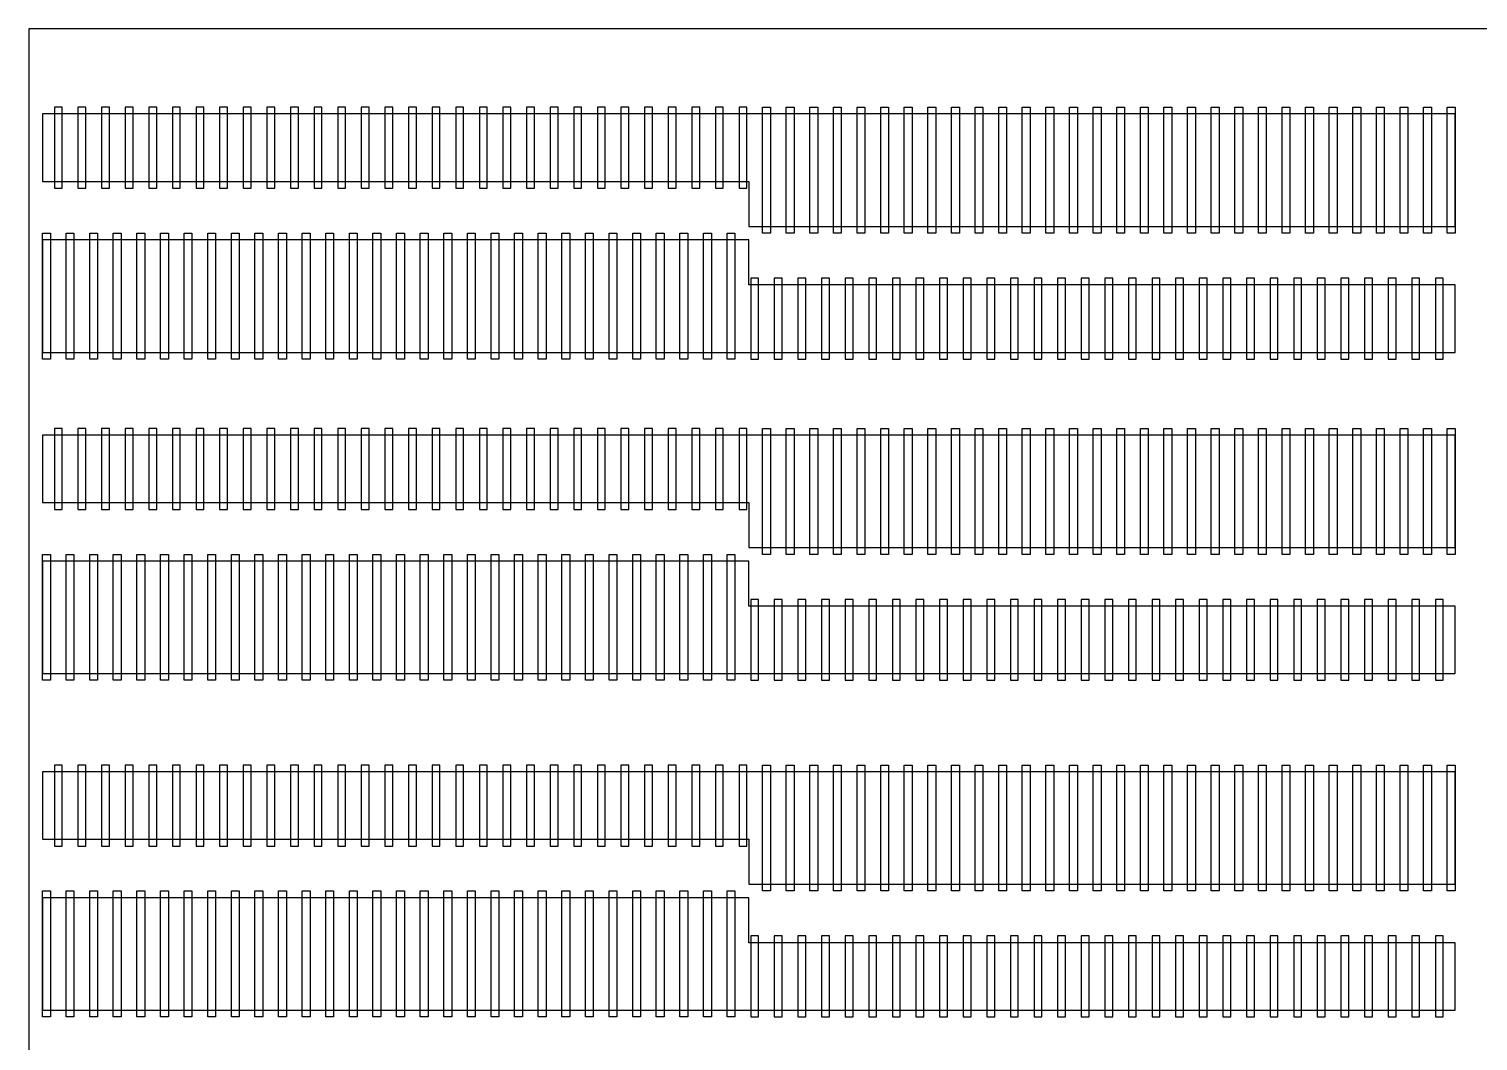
# Model space of a CAD drawing. Header units: millimetres. Extents: x -12392 to -10292, y 4792 to 5692.
# Drawn here: x -12392 to -11748, y 5242 to 5692 of the extents above; entities that cross this region are included whole.
import ezdxf

# ---------------------------------------------------------------- set-up
doc = ezdxf.new("R2010")
doc.units = ezdxf.units.MM
doc.layers.add('Predeterminada', color=18, linetype='Continuous', true_color=0x000000)

msp = doc.modelspace()

# ---------------------------------------------------------------- linework, layer by layer
at = {"layer": 'Predeterminada'}
for points in [[(-12392.38, 4792.4), (-10292.38, 4792.4), (-10292.38, 5692.4), (-12392.38, 5692.4)], [(-12072.23, 5604.62), (-11758.08, 5604.62), (-11758.08, 5654.62), (-12386.38, 5654.62), (-12386.38, 5624.62), (-12072.23, 5624.62)], [(-12381.08, 5621.62), (-12377.58, 5621.62), (-12377.58, 5657.62), (-12381.08, 5657.62)], [(-12367.08, 5621.62), (-12367.08, 5657.62), (-12370.58, 5657.62), (-12370.58, 5621.62)], [(-12356.58, 5621.62), (-12356.58, 5657.62), (-12360.08, 5657.62), (-12360.08, 5621.62)], [(-12346.08, 5621.62), (-12346.08, 5657.62), (-12349.58, 5657.62), (-12349.58, 5621.62)], [(-12339.08, 5621.62), (-12335.58, 5621.62), (-12335.58, 5657.62), (-12339.08, 5657.62)], [(-12328.58, 5621.62), (-12325.08, 5621.62), (-12325.08, 5657.62), (-12328.58, 5657.62)], [(-12318.08, 5621.62), (-12314.58, 5621.62), (-12314.58, 5657.62), (-12318.08, 5657.62)], [(-12307.58, 5621.62), (-12304.08, 5621.62), (-12304.08, 5657.62), (-12307.58, 5657.62)], [(-12297.08, 5621.62), (-12293.58, 5621.62), (-12293.58, 5657.62), (-12297.08, 5657.62)], [(-12283.08, 5621.62), (-12283.08, 5657.62), (-12286.58, 5657.62), (-12286.58, 5621.62)], [(-12272.58, 5621.62), (-12272.58, 5657.62), (-12276.08, 5657.62), (-12276.08, 5621.62)], [(-12262.08, 5621.62), (-12262.08, 5657.62), (-12265.58, 5657.62), (-12265.58, 5621.62)], [(-12255.08, 5621.62), (-12251.58, 5621.62), (-12251.58, 5657.62), (-12255.08, 5657.62)], [(-12244.58, 5621.62), (-12241.08, 5621.62), (-12241.08, 5657.62), (-12244.58, 5657.62)], [(-12234.08, 5621.62), (-12230.58, 5621.62), (-12230.58, 5657.62), (-12234.08, 5657.62)], [(-12223.58, 5621.62), (-12220.08, 5621.62), (-12220.08, 5657.62), (-12223.58, 5657.62)], [(-12209.58, 5621.62), (-12209.58, 5657.62), (-12213.08, 5657.62), (-12213.08, 5621.62)], [(-12202.58, 5621.62), (-12199.08, 5621.62), (-12199.08, 5657.62), (-12202.58, 5657.62)], [(-12192.08, 5621.62), (-12188.58, 5621.62), (-12188.58, 5657.62), (-12192.08, 5657.62)], [(-12181.58, 5621.62), (-12178.08, 5621.62), (-12178.08, 5657.62), (-12181.58, 5657.62)], [(-12167.58, 5621.62), (-12167.58, 5657.62), (-12171.08, 5657.62), (-12171.08, 5621.62)], [(-12157.08, 5621.62), (-12157.08, 5657.62), (-12160.58, 5657.62), (-12160.58, 5621.62)], [(-12146.58, 5621.62), (-12146.58, 5657.62), (-12150.08, 5657.62), (-12150.08, 5621.62)], [(-12139.58, 5621.62), (-12136.08, 5621.62), (-12136.08, 5657.62), (-12139.58, 5657.62)], [(-12129.08, 5621.62), (-12125.58, 5621.62), (-12125.58, 5657.62), (-12129.08, 5657.62)], [(-12118.58, 5621.62), (-12115.08, 5621.62), (-12115.08, 5657.62), (-12118.58, 5657.62)], [(-12108.08, 5621.62), (-12104.58, 5621.62), (-12104.58, 5657.62), (-12108.08, 5657.62)], [(-12094.08, 5621.62), (-12094.08, 5657.62), (-12097.58, 5657.62), (-12097.58, 5621.62)], [(-12087.08, 5621.62), (-12083.58, 5621.62), (-12083.58, 5657.62), (-12087.08, 5657.62)], [(-12076.58, 5621.62), (-12073.08, 5621.62), (-12073.08, 5657.62), (-12076.58, 5657.62)], [(-12066.08, 5657.62), (-12062.58, 5657.62), (-12062.58, 5601.62), (-12066.08, 5601.62)], [(-12055.58, 5657.62), (-12052.08, 5657.62), (-12052.08, 5601.62), (-12055.58, 5601.62)], [(-12045.08, 5657.62), (-12041.58, 5657.62), (-12041.58, 5601.62), (-12045.08, 5601.62)], [(-12034.58, 5657.62), (-12031.08, 5657.62), (-12031.08, 5601.62), (-12034.58, 5601.62)], [(-12024.08, 5657.62), (-12020.58, 5657.62), (-12020.58, 5601.62), (-12024.08, 5601.62)], [(-12013.58, 5657.62), (-12010.08, 5657.62), (-12010.08, 5601.62), (-12013.58, 5601.62)], [(-12003.08, 5657.62), (-11999.58, 5657.62), (-11999.58, 5601.62), (-12003.08, 5601.62)], [(-11992.58, 5657.62), (-11989.08, 5657.62), (-11989.08, 5601.62), (-11992.58, 5601.62)], [(-11982.08, 5657.62), (-11978.58, 5657.62), (-11978.58, 5601.62), (-11982.08, 5601.62)], [(-11971.58, 5657.62), (-11968.08, 5657.62), (-11968.08, 5601.62), (-11971.58, 5601.62)], [(-11961.08, 5657.62), (-11957.58, 5657.62), (-11957.58, 5601.62), (-11961.08, 5601.62)], [(-11950.58, 5657.62), (-11947.08, 5657.62), (-11947.08, 5601.62), (-11950.58, 5601.62)], [(-11940.08, 5657.62), (-11936.58, 5657.62), (-11936.58, 5601.62), (-11940.08, 5601.62)], [(-11929.58, 5657.62), (-11926.08, 5657.62), (-11926.08, 5601.62), (-11929.58, 5601.62)], [(-11919.08, 5657.62), (-11915.58, 5657.62), (-11915.58, 5601.62), (-11919.08, 5601.62)], [(-11908.58, 5657.62), (-11905.08, 5657.62), (-11905.08, 5601.62), (-11908.58, 5601.62)], [(-11898.08, 5657.62), (-11894.58, 5657.62), (-11894.58, 5601.62), (-11898.08, 5601.62)], [(-11887.58, 5657.62), (-11884.08, 5657.62), (-11884.08, 5601.62), (-11887.58, 5601.62)], [(-11877.08, 5657.62), (-11873.58, 5657.62), (-11873.58, 5601.62), (-11877.08, 5601.62)], [(-11866.58, 5657.62), (-11863.08, 5657.62), (-11863.08, 5601.62), (-11866.58, 5601.62)], [(-11856.08, 5657.62), (-11852.58, 5657.62), (-11852.58, 5601.62), (-11856.08, 5601.62)], [(-11845.58, 5657.62), (-11842.08, 5657.62), (-11842.08, 5601.62), (-11845.58, 5601.62)], [(-11835.08, 5657.62), (-11831.58, 5657.62), (-11831.58, 5601.62), (-11835.08, 5601.62)], [(-11824.58, 5657.62), (-11821.08, 5657.62), (-11821.08, 5601.62), (-11824.58, 5601.62)], [(-11814.08, 5657.62), (-11810.58, 5657.62), (-11810.58, 5601.62), (-11814.08, 5601.62)], [(-11803.58, 5657.62), (-11800.08, 5657.62), (-11800.08, 5601.62), (-11803.58, 5601.62)], [(-11793.08, 5657.62), (-11789.58, 5657.62), (-11789.58, 5601.62), (-11793.08, 5601.62)], [(-11782.58, 5657.62), (-11779.08, 5657.62), (-11779.08, 5601.62), (-11782.58, 5601.62)], [(-11772.08, 5657.62), (-11768.58, 5657.62), (-11768.58, 5601.62), (-11772.08, 5601.62)], [(-11761.58, 5657.62), (-11758.08, 5657.62), (-11758.08, 5601.62), (-11761.58, 5601.62)], [(-12382.88, 5545.62), (-12386.38, 5545.62), (-12386.38, 5601.62), (-12382.88, 5601.62)], [(-12372.38, 5545.62), (-12375.88, 5545.62), (-12375.88, 5601.62), (-12372.38, 5601.62)], [(-12361.88, 5545.62), (-12365.38, 5545.62), (-12365.38, 5601.62), (-12361.88, 5601.62)], [(-12351.38, 5545.62), (-12354.88, 5545.62), (-12354.88, 5601.62), (-12351.38, 5601.62)], [(-12340.88, 5545.62), (-12344.38, 5545.62), (-12344.38, 5601.62), (-12340.88, 5601.62)], [(-12330.38, 5545.62), (-12333.88, 5545.62), (-12333.88, 5601.62), (-12330.38, 5601.62)], [(-12319.88, 5545.62), (-12323.38, 5545.62), (-12323.38, 5601.62), (-12319.88, 5601.62)], [(-12309.38, 5545.62), (-12312.88, 5545.62), (-12312.88, 5601.62), (-12309.38, 5601.62)], [(-12298.88, 5545.62), (-12302.38, 5545.62), (-12302.38, 5601.62), (-12298.88, 5601.62)], [(-12288.38, 5545.62), (-12291.88, 5545.62), (-12291.88, 5601.62), (-12288.38, 5601.62)], [(-12277.88, 5545.62), (-12281.38, 5545.62), (-12281.38, 5601.62), (-12277.88, 5601.62)], [(-12267.38, 5545.62), (-12270.88, 5545.62), (-12270.88, 5601.62), (-12267.38, 5601.62)], [(-12256.88, 5545.62), (-12260.38, 5545.62), (-12260.38, 5601.62), (-12256.88, 5601.62)], [(-12246.38, 5545.62), (-12249.88, 5545.62), (-12249.88, 5601.62), (-12246.38, 5601.62)], [(-12235.88, 5545.62), (-12239.38, 5545.62), (-12239.38, 5601.62), (-12235.88, 5601.62)], [(-12225.38, 5545.62), (-12228.88, 5545.62), (-12228.88, 5601.62), (-12225.38, 5601.62)], [(-12214.88, 5545.62), (-12218.38, 5545.62), (-12218.38, 5601.62), (-12214.88, 5601.62)], [(-12204.38, 5545.62), (-12207.88, 5545.62), (-12207.88, 5601.62), (-12204.38, 5601.62)], [(-12193.88, 5545.62), (-12197.38, 5545.62), (-12197.38, 5601.62), (-12193.88, 5601.62)], [(-12183.38, 5545.62), (-12186.88, 5545.62), (-12186.88, 5601.62), (-12183.38, 5601.62)], [(-12172.88, 5545.62), (-12176.38, 5545.62), (-12176.38, 5601.62), (-12172.88, 5601.62)], [(-12162.38, 5545.62), (-12165.88, 5545.62), (-12165.88, 5601.62), (-12162.38, 5601.62)], [(-12151.88, 5545.62), (-12155.38, 5545.62), (-12155.38, 5601.62), (-12151.88, 5601.62)], [(-12141.38, 5545.62), (-12144.88, 5545.62), (-12144.88, 5601.62), (-12141.38, 5601.62)], [(-12130.88, 5545.62), (-12134.38, 5545.62), (-12134.38, 5601.62), (-12130.88, 5601.62)], [(-12120.38, 5545.62), (-12123.88, 5545.62), (-12123.88, 5601.62), (-12120.38, 5601.62)], [(-12109.88, 5545.62), (-12113.38, 5545.62), (-12113.38, 5601.62), (-12109.88, 5601.62)], [(-12099.38, 5545.62), (-12102.88, 5545.62), (-12102.88, 5601.62), (-12099.38, 5601.62)], [(-12088.88, 5545.62), (-12092.38, 5545.62), (-12092.38, 5601.62), (-12088.88, 5601.62)], [(-12078.38, 5545.62), (-12081.88, 5545.62), (-12081.88, 5601.62), (-12078.38, 5601.62)], [(-12072.23, 5598.62), (-12386.38, 5598.62), (-12386.38, 5548.62), (-11758.08, 5548.62), (-11758.08, 5578.62), (-12072.23, 5578.62)], [(-12067.88, 5581.62), (-12071.38, 5581.62), (-12071.38, 5545.62), (-12067.88, 5545.62)], [(-12057.38, 5581.62), (-12060.88, 5581.62), (-12060.88, 5545.62), (-12057.38, 5545.62)], [(-12050.38, 5581.62), (-12050.38, 5545.62), (-12046.88, 5545.62), (-12046.88, 5581.62)], [(-12036.38, 5581.62), (-12039.88, 5581.62), (-12039.88, 5545.62), (-12036.38, 5545.62)], [(-12025.88, 5581.62), (-12029.38, 5581.62), (-12029.38, 5545.62), (-12025.88, 5545.62)], [(-12015.38, 5581.62), (-12018.88, 5581.62), (-12018.88, 5545.62), (-12015.38, 5545.62)], [(-12004.88, 5581.62), (-12008.38, 5581.62), (-12008.38, 5545.62), (-12004.88, 5545.62)], [(-11997.88, 5581.62), (-11997.88, 5545.62), (-11994.38, 5545.62), (-11994.38, 5581.62)], [(-11987.38, 5581.62), (-11987.38, 5545.62), (-11983.88, 5545.62), (-11983.88, 5581.62)], [(-11976.88, 5581.62), (-11976.88, 5545.62), (-11973.38, 5545.62), (-11973.38, 5581.62)], [(-11962.88, 5581.62), (-11966.38, 5581.62), (-11966.38, 5545.62), (-11962.88, 5545.62)], [(-11952.38, 5581.62), (-11955.88, 5581.62), (-11955.88, 5545.62), (-11952.38, 5545.62)], [(-11941.88, 5581.62), (-11945.38, 5581.62), (-11945.38, 5545.62), (-11941.88, 5545.62)], [(-11934.88, 5581.62), (-11934.88, 5545.62), (-11931.38, 5545.62), (-11931.38, 5581.62)], [(-11920.88, 5581.62), (-11924.38, 5581.62), (-11924.38, 5545.62), (-11920.88, 5545.62)], [(-11910.38, 5581.62), (-11913.88, 5581.62), (-11913.88, 5545.62), (-11910.38, 5545.62)], [(-11899.88, 5581.62), (-11903.38, 5581.62), (-11903.38, 5545.62), (-11899.88, 5545.62)], [(-11889.38, 5581.62), (-11892.88, 5581.62), (-11892.88, 5545.62), (-11889.38, 5545.62)], [(-11882.38, 5581.62), (-11882.38, 5545.62), (-11878.88, 5545.62), (-11878.88, 5581.62)], [(-11871.88, 5581.62), (-11871.88, 5545.62), (-11868.38, 5545.62), (-11868.38, 5581.62)], [(-11861.38, 5581.62), (-11861.38, 5545.62), (-11857.88, 5545.62), (-11857.88, 5581.62)], [(-11847.38, 5581.62), (-11850.88, 5581.62), (-11850.88, 5545.62), (-11847.38, 5545.62)], [(-11836.88, 5581.62), (-11840.38, 5581.62), (-11840.38, 5545.62), (-11836.88, 5545.62)], [(-11826.38, 5581.62), (-11829.88, 5581.62), (-11829.88, 5545.62), (-11826.38, 5545.62)], [(-11815.88, 5581.62), (-11819.38, 5581.62), (-11819.38, 5545.62), (-11815.88, 5545.62)], [(-11805.38, 5581.62), (-11808.88, 5581.62), (-11808.88, 5545.62), (-11805.38, 5545.62)], [(-11798.38, 5581.62), (-11798.38, 5545.62), (-11794.88, 5545.62), (-11794.88, 5581.62)], [(-11787.88, 5581.62), (-11787.88, 5545.62), (-11784.38, 5545.62), (-11784.38, 5581.62)], [(-11777.38, 5581.62), (-11777.38, 5545.62), (-11773.88, 5545.62), (-11773.88, 5581.62)], [(-11763.38, 5581.62), (-11766.88, 5581.62), (-11766.88, 5545.62), (-11763.38, 5545.62)], [(-12072.23, 5461.78), (-11758.08, 5461.78), (-11758.08, 5511.78), (-12386.38, 5511.78), (-12386.38, 5481.78), (-12072.23, 5481.78)], [(-12381.08, 5478.78), (-12377.58, 5478.78), (-12377.58, 5514.78), (-12381.08, 5514.78)], [(-12367.08, 5478.78), (-12367.08, 5514.78), (-12370.58, 5514.78), (-12370.58, 5478.78)], [(-12356.58, 5478.78), (-12356.58, 5514.78), (-12360.08, 5514.78), (-12360.08, 5478.78)], [(-12346.08, 5478.78), (-12346.08, 5514.78), (-12349.58, 5514.78), (-12349.58, 5478.78)], [(-12339.08, 5478.78), (-12335.58, 5478.78), (-12335.58, 5514.78), (-12339.08, 5514.78)], [(-12328.58, 5478.78), (-12325.08, 5478.78), (-12325.08, 5514.78), (-12328.58, 5514.78)], [(-12318.08, 5478.78), (-12314.58, 5478.78), (-12314.58, 5514.78), (-12318.08, 5514.78)], [(-12307.58, 5478.78), (-12304.08, 5478.78), (-12304.08, 5514.78), (-12307.58, 5514.78)], [(-12297.08, 5478.78), (-12293.58, 5478.78), (-12293.58, 5514.78), (-12297.08, 5514.78)], [(-12283.08, 5478.78), (-12283.08, 5514.78), (-12286.58, 5514.78), (-12286.58, 5478.78)], [(-12272.58, 5478.78), (-12272.58, 5514.78), (-12276.08, 5514.78), (-12276.08, 5478.78)], [(-12262.08, 5478.78), (-12262.08, 5514.78), (-12265.58, 5514.78), (-12265.58, 5478.78)], [(-12255.08, 5478.78), (-12251.58, 5478.78), (-12251.58, 5514.78), (-12255.08, 5514.78)], [(-12244.58, 5478.78), (-12241.08, 5478.78), (-12241.08, 5514.78), (-12244.58, 5514.78)], [(-12234.08, 5478.78), (-12230.58, 5478.78), (-12230.58, 5514.78), (-12234.08, 5514.78)], [(-12223.58, 5478.78), (-12220.08, 5478.78), (-12220.08, 5514.78), (-12223.58, 5514.78)], [(-12209.58, 5478.78), (-12209.58, 5514.78), (-12213.08, 5514.78), (-12213.08, 5478.78)], [(-12202.58, 5478.78), (-12199.08, 5478.78), (-12199.08, 5514.78), (-12202.58, 5514.78)], [(-12192.08, 5478.78), (-12188.58, 5478.78), (-12188.58, 5514.78), (-12192.08, 5514.78)], [(-12181.58, 5478.78), (-12178.08, 5478.78), (-12178.08, 5514.78), (-12181.58, 5514.78)], [(-12167.58, 5478.78), (-12167.58, 5514.78), (-12171.08, 5514.78), (-12171.08, 5478.78)], [(-12157.08, 5478.78), (-12157.08, 5514.78), (-12160.58, 5514.78), (-12160.58, 5478.78)], [(-12146.58, 5478.78), (-12146.58, 5514.78), (-12150.08, 5514.78), (-12150.08, 5478.78)], [(-12139.58, 5478.78), (-12136.08, 5478.78), (-12136.08, 5514.78), (-12139.58, 5514.78)], [(-12129.08, 5478.78), (-12125.58, 5478.78), (-12125.58, 5514.78), (-12129.08, 5514.78)], [(-12118.58, 5478.78), (-12115.08, 5478.78), (-12115.08, 5514.78), (-12118.58, 5514.78)], [(-12108.08, 5478.78), (-12104.58, 5478.78), (-12104.58, 5514.78), (-12108.08, 5514.78)], [(-12094.08, 5478.78), (-12094.08, 5514.78), (-12097.58, 5514.78), (-12097.58, 5478.78)], [(-12087.08, 5478.78), (-12083.58, 5478.78), (-12083.58, 5514.78), (-12087.08, 5514.78)], [(-12076.58, 5478.78), (-12073.08, 5478.78), (-12073.08, 5514.78), (-12076.58, 5514.78)], [(-12066.08, 5514.78), (-12062.58, 5514.78), (-12062.58, 5458.78), (-12066.08, 5458.78)], [(-12055.58, 5514.78), (-12052.08, 5514.78), (-12052.08, 5458.78), (-12055.58, 5458.78)], [(-12045.08, 5514.78), (-12041.58, 5514.78), (-12041.58, 5458.78), (-12045.08, 5458.78)], [(-12034.58, 5514.78), (-12031.08, 5514.78), (-12031.08, 5458.78), (-12034.58, 5458.78)], [(-12024.08, 5514.78), (-12020.58, 5514.78), (-12020.58, 5458.78), (-12024.08, 5458.78)], [(-12013.58, 5514.78), (-12010.08, 5514.78), (-12010.08, 5458.78), (-12013.58, 5458.78)], [(-12003.08, 5514.78), (-11999.58, 5514.78), (-11999.58, 5458.78), (-12003.08, 5458.78)], [(-11992.58, 5514.78), (-11989.08, 5514.78), (-11989.08, 5458.78), (-11992.58, 5458.78)], [(-11982.08, 5514.78), (-11978.58, 5514.78), (-11978.58, 5458.78), (-11982.08, 5458.78)], [(-11971.58, 5514.78), (-11968.08, 5514.78), (-11968.08, 5458.78), (-11971.58, 5458.78)], [(-11961.08, 5514.78), (-11957.58, 5514.78), (-11957.58, 5458.78), (-11961.08, 5458.78)], [(-11950.58, 5514.78), (-11947.08, 5514.78), (-11947.08, 5458.78), (-11950.58, 5458.78)], [(-11940.08, 5514.78), (-11936.58, 5514.78), (-11936.58, 5458.78), (-11940.08, 5458.78)], [(-11929.58, 5514.78), (-11926.08, 5514.78), (-11926.08, 5458.78), (-11929.58, 5458.78)], [(-11919.08, 5514.78), (-11915.58, 5514.78), (-11915.58, 5458.78), (-11919.08, 5458.78)], [(-11908.58, 5514.78), (-11905.08, 5514.78), (-11905.08, 5458.78), (-11908.58, 5458.78)], [(-11898.08, 5514.78), (-11894.58, 5514.78), (-11894.58, 5458.78), (-11898.08, 5458.78)], [(-11887.58, 5514.78), (-11884.08, 5514.78), (-11884.08, 5458.78), (-11887.58, 5458.78)], [(-11877.08, 5514.78), (-11873.58, 5514.78), (-11873.58, 5458.78), (-11877.08, 5458.78)], [(-11866.58, 5514.78), (-11863.08, 5514.78), (-11863.08, 5458.78), (-11866.58, 5458.78)], [(-11856.08, 5514.78), (-11852.58, 5514.78), (-11852.58, 5458.78), (-11856.08, 5458.78)], [(-11845.58, 5514.78), (-11842.08, 5514.78), (-11842.08, 5458.78), (-11845.58, 5458.78)], [(-11835.08, 5514.78), (-11831.58, 5514.78), (-11831.58, 5458.78), (-11835.08, 5458.78)], [(-11824.58, 5514.78), (-11821.08, 5514.78), (-11821.08, 5458.78), (-11824.58, 5458.78)], [(-11814.08, 5514.78), (-11810.58, 5514.78), (-11810.58, 5458.78), (-11814.08, 5458.78)], [(-11803.58, 5514.78), (-11800.08, 5514.78), (-11800.08, 5458.78), (-11803.58, 5458.78)], [(-11793.08, 5514.78), (-11789.58, 5514.78), (-11789.58, 5458.78), (-11793.08, 5458.78)], [(-11782.58, 5514.78), (-11779.08, 5514.78), (-11779.08, 5458.78), (-11782.58, 5458.78)], [(-11772.08, 5514.78), (-11768.58, 5514.78), (-11768.58, 5458.78), (-11772.08, 5458.78)], [(-11761.58, 5514.78), (-11758.08, 5514.78), (-11758.08, 5458.78), (-11761.58, 5458.78)], [(-12382.88, 5402.78), (-12386.38, 5402.78), (-12386.38, 5458.78), (-12382.88, 5458.78)], [(-12372.38, 5402.78), (-12375.88, 5402.78), (-12375.88, 5458.78), (-12372.38, 5458.78)], [(-12361.88, 5402.78), (-12365.38, 5402.78), (-12365.38, 5458.78), (-12361.88, 5458.78)], [(-12351.38, 5402.78), (-12354.88, 5402.78), (-12354.88, 5458.78), (-12351.38, 5458.78)], [(-12340.88, 5402.78), (-12344.38, 5402.78), (-12344.38, 5458.78), (-12340.88, 5458.78)], [(-12330.38, 5402.78), (-12333.88, 5402.78), (-12333.88, 5458.78), (-12330.38, 5458.78)], [(-12319.88, 5402.78), (-12323.38, 5402.78), (-12323.38, 5458.78), (-12319.88, 5458.78)], [(-12309.38, 5402.78), (-12312.88, 5402.78), (-12312.88, 5458.78), (-12309.38, 5458.78)], [(-12298.88, 5402.78), (-12302.38, 5402.78), (-12302.38, 5458.78), (-12298.88, 5458.78)], [(-12288.38, 5402.78), (-12291.88, 5402.78), (-12291.88, 5458.78), (-12288.38, 5458.78)], [(-12277.88, 5402.78), (-12281.38, 5402.78), (-12281.38, 5458.78), (-12277.88, 5458.78)], [(-12267.38, 5402.78), (-12270.88, 5402.78), (-12270.88, 5458.78), (-12267.38, 5458.78)], [(-12256.88, 5402.78), (-12260.38, 5402.78), (-12260.38, 5458.78), (-12256.88, 5458.78)], [(-12246.38, 5402.78), (-12249.88, 5402.78), (-12249.88, 5458.78), (-12246.38, 5458.78)], [(-12235.88, 5402.78), (-12239.38, 5402.78), (-12239.38, 5458.78), (-12235.88, 5458.78)], [(-12225.38, 5402.78), (-12228.88, 5402.78), (-12228.88, 5458.78), (-12225.38, 5458.78)], [(-12214.88, 5402.78), (-12218.38, 5402.78), (-12218.38, 5458.78), (-12214.88, 5458.78)], [(-12204.38, 5402.78), (-12207.88, 5402.78), (-12207.88, 5458.78), (-12204.38, 5458.78)], [(-12193.88, 5402.78), (-12197.38, 5402.78), (-12197.38, 5458.78), (-12193.88, 5458.78)], [(-12183.38, 5402.78), (-12186.88, 5402.78), (-12186.88, 5458.78), (-12183.38, 5458.78)], [(-12172.88, 5402.78), (-12176.38, 5402.78), (-12176.38, 5458.78), (-12172.88, 5458.78)], [(-12162.38, 5402.78), (-12165.88, 5402.78), (-12165.88, 5458.78), (-12162.38, 5458.78)], [(-12151.88, 5402.78), (-12155.38, 5402.78), (-12155.38, 5458.78), (-12151.88, 5458.78)], [(-12141.38, 5402.78), (-12144.88, 5402.78), (-12144.88, 5458.78), (-12141.38, 5458.78)], [(-12130.88, 5402.78), (-12134.38, 5402.78), (-12134.38, 5458.78), (-12130.88, 5458.78)], [(-12120.38, 5402.78), (-12123.88, 5402.78), (-12123.88, 5458.78), (-12120.38, 5458.78)], [(-12109.88, 5402.78), (-12113.38, 5402.78), (-12113.38, 5458.78), (-12109.88, 5458.78)], [(-12099.38, 5402.78), (-12102.88, 5402.78), (-12102.88, 5458.78), (-12099.38, 5458.78)], [(-12088.88, 5402.78), (-12092.38, 5402.78), (-12092.38, 5458.78), (-12088.88, 5458.78)], [(-12078.38, 5402.78), (-12081.88, 5402.78), (-12081.88, 5458.78), (-12078.38, 5458.78)], [(-12072.23, 5455.78), (-12386.38, 5455.78), (-12386.38, 5405.78), (-11758.08, 5405.78), (-11758.08, 5435.78), (-12072.23, 5435.78)], [(-12067.88, 5438.78), (-12071.38, 5438.78), (-12071.38, 5402.78), (-12067.88, 5402.78)], [(-12057.38, 5438.78), (-12060.88, 5438.78), (-12060.88, 5402.78), (-12057.38, 5402.78)], [(-12050.38, 5438.78), (-12050.38, 5402.78), (-12046.88, 5402.78), (-12046.88, 5438.78)], [(-12036.38, 5438.78), (-12039.88, 5438.78), (-12039.88, 5402.78), (-12036.38, 5402.78)], [(-12025.88, 5438.78), (-12029.38, 5438.78), (-12029.38, 5402.78), (-12025.88, 5402.78)], [(-12015.38, 5438.78), (-12018.88, 5438.78), (-12018.88, 5402.78), (-12015.38, 5402.78)], [(-12004.88, 5438.78), (-12008.38, 5438.78), (-12008.38, 5402.78), (-12004.88, 5402.78)], [(-11997.88, 5438.78), (-11997.88, 5402.78), (-11994.38, 5402.78), (-11994.38, 5438.78)], [(-11987.38, 5438.78), (-11987.38, 5402.78), (-11983.88, 5402.78), (-11983.88, 5438.78)], [(-11976.88, 5438.78), (-11976.88, 5402.78), (-11973.38, 5402.78), (-11973.38, 5438.78)], [(-11962.88, 5438.78), (-11966.38, 5438.78), (-11966.38, 5402.78), (-11962.88, 5402.78)], [(-11952.38, 5438.78), (-11955.88, 5438.78), (-11955.88, 5402.78), (-11952.38, 5402.78)], [(-11941.88, 5438.78), (-11945.38, 5438.78), (-11945.38, 5402.78), (-11941.88, 5402.78)], [(-11934.88, 5438.78), (-11934.88, 5402.78), (-11931.38, 5402.78), (-11931.38, 5438.78)], [(-11920.88, 5438.78), (-11924.38, 5438.78), (-11924.38, 5402.78), (-11920.88, 5402.78)], [(-11910.38, 5438.78), (-11913.88, 5438.78), (-11913.88, 5402.78), (-11910.38, 5402.78)], [(-11899.88, 5438.78), (-11903.38, 5438.78), (-11903.38, 5402.78), (-11899.88, 5402.78)], [(-11889.38, 5438.78), (-11892.88, 5438.78), (-11892.88, 5402.78), (-11889.38, 5402.78)], [(-11882.38, 5438.78), (-11882.38, 5402.78), (-11878.88, 5402.78), (-11878.88, 5438.78)], [(-11871.88, 5438.78), (-11871.88, 5402.78), (-11868.38, 5402.78), (-11868.38, 5438.78)], [(-11861.38, 5438.78), (-11861.38, 5402.78), (-11857.88, 5402.78), (-11857.88, 5438.78)], [(-11847.38, 5438.78), (-11850.88, 5438.78), (-11850.88, 5402.78), (-11847.38, 5402.78)], [(-11836.88, 5438.78), (-11840.38, 5438.78), (-11840.38, 5402.78), (-11836.88, 5402.78)], [(-11826.38, 5438.78), (-11829.88, 5438.78), (-11829.88, 5402.78), (-11826.38, 5402.78)], [(-11815.88, 5438.78), (-11819.38, 5438.78), (-11819.38, 5402.78), (-11815.88, 5402.78)], [(-11805.38, 5438.78), (-11808.88, 5438.78), (-11808.88, 5402.78), (-11805.38, 5402.78)], [(-11798.38, 5438.78), (-11798.38, 5402.78), (-11794.88, 5402.78), (-11794.88, 5438.78)], [(-11787.88, 5438.78), (-11787.88, 5402.78), (-11784.38, 5402.78), (-11784.38, 5438.78)], [(-11777.38, 5438.78), (-11777.38, 5402.78), (-11773.88, 5402.78), (-11773.88, 5438.78)], [(-11763.38, 5438.78), (-11766.88, 5438.78), (-11766.88, 5402.78), (-11763.38, 5402.78)], [(-12072.23, 5312.11), (-11758.08, 5312.11), (-11758.08, 5362.11), (-12386.38, 5362.11), (-12386.38, 5332.11), (-12072.23, 5332.11)], [(-12381.08, 5329.11), (-12377.58, 5329.11), (-12377.58, 5365.11), (-12381.08, 5365.11)], [(-12367.08, 5329.11), (-12367.08, 5365.11), (-12370.58, 5365.11), (-12370.58, 5329.11)], [(-12356.58, 5329.11), (-12356.58, 5365.11), (-12360.08, 5365.11), (-12360.08, 5329.11)], [(-12346.08, 5329.11), (-12346.08, 5365.11), (-12349.58, 5365.11), (-12349.58, 5329.11)], [(-12339.08, 5329.11), (-12335.58, 5329.11), (-12335.58, 5365.11), (-12339.08, 5365.11)], [(-12328.58, 5329.11), (-12325.08, 5329.11), (-12325.08, 5365.11), (-12328.58, 5365.11)], [(-12318.08, 5329.11), (-12314.58, 5329.11), (-12314.58, 5365.11), (-12318.08, 5365.11)], [(-12307.58, 5329.11), (-12304.08, 5329.11), (-12304.08, 5365.11), (-12307.58, 5365.11)], [(-12297.08, 5329.11), (-12293.58, 5329.11), (-12293.58, 5365.11), (-12297.08, 5365.11)], [(-12283.08, 5329.11), (-12283.08, 5365.11), (-12286.58, 5365.11), (-12286.58, 5329.11)], [(-12272.58, 5329.11), (-12272.58, 5365.11), (-12276.08, 5365.11), (-12276.08, 5329.11)], [(-12262.08, 5329.11), (-12262.08, 5365.11), (-12265.58, 5365.11), (-12265.58, 5329.11)], [(-12255.08, 5329.11), (-12251.58, 5329.11), (-12251.58, 5365.11), (-12255.08, 5365.11)], [(-12244.58, 5329.11), (-12241.08, 5329.11), (-12241.08, 5365.11), (-12244.58, 5365.11)], [(-12234.08, 5329.11), (-12230.58, 5329.11), (-12230.58, 5365.11), (-12234.08, 5365.11)], [(-12223.58, 5329.11), (-12220.08, 5329.11), (-12220.08, 5365.11), (-12223.58, 5365.11)], [(-12209.58, 5329.11), (-12209.58, 5365.11), (-12213.08, 5365.11), (-12213.08, 5329.11)], [(-12202.58, 5329.11), (-12199.08, 5329.11), (-12199.08, 5365.11), (-12202.58, 5365.11)], [(-12192.08, 5329.11), (-12188.58, 5329.11), (-12188.58, 5365.11), (-12192.08, 5365.11)], [(-12181.58, 5329.11), (-12178.08, 5329.11), (-12178.08, 5365.11), (-12181.58, 5365.11)], [(-12167.58, 5329.11), (-12167.58, 5365.11), (-12171.08, 5365.11), (-12171.08, 5329.11)], [(-12157.08, 5329.11), (-12157.08, 5365.11), (-12160.58, 5365.11), (-12160.58, 5329.11)], [(-12146.58, 5329.11), (-12146.58, 5365.11), (-12150.08, 5365.11), (-12150.08, 5329.11)], [(-12139.58, 5329.11), (-12136.08, 5329.11), (-12136.08, 5365.11), (-12139.58, 5365.11)], [(-12129.08, 5329.11), (-12125.58, 5329.11), (-12125.58, 5365.11), (-12129.08, 5365.11)], [(-12118.58, 5329.11), (-12115.08, 5329.11), (-12115.08, 5365.11), (-12118.58, 5365.11)], [(-12108.08, 5329.11), (-12104.58, 5329.11), (-12104.58, 5365.11), (-12108.08, 5365.11)], [(-12094.08, 5329.11), (-12094.08, 5365.11), (-12097.58, 5365.11), (-12097.58, 5329.11)], [(-12087.08, 5329.11), (-12083.58, 5329.11), (-12083.58, 5365.11), (-12087.08, 5365.11)], [(-12076.58, 5329.11), (-12073.08, 5329.11), (-12073.08, 5365.11), (-12076.58, 5365.11)], [(-12066.08, 5365.11), (-12062.58, 5365.11), (-12062.58, 5309.11), (-12066.08, 5309.11)], [(-12055.58, 5365.11), (-12052.08, 5365.11), (-12052.08, 5309.11), (-12055.58, 5309.11)], [(-12045.08, 5365.11), (-12041.58, 5365.11), (-12041.58, 5309.11), (-12045.08, 5309.11)], [(-12034.58, 5365.11), (-12031.08, 5365.11), (-12031.08, 5309.11), (-12034.58, 5309.11)], [(-12024.08, 5365.11), (-12020.58, 5365.11), (-12020.58, 5309.11), (-12024.08, 5309.11)], [(-12013.58, 5365.11), (-12010.08, 5365.11), (-12010.08, 5309.11), (-12013.58, 5309.11)], [(-12003.08, 5365.11), (-11999.58, 5365.11), (-11999.58, 5309.11), (-12003.08, 5309.11)], [(-11992.58, 5365.11), (-11989.08, 5365.11), (-11989.08, 5309.11), (-11992.58, 5309.11)], [(-11982.08, 5365.11), (-11978.58, 5365.11), (-11978.58, 5309.11), (-11982.08, 5309.11)], [(-11971.58, 5365.11), (-11968.08, 5365.11), (-11968.08, 5309.11), (-11971.58, 5309.11)], [(-11961.08, 5365.11), (-11957.58, 5365.11), (-11957.58, 5309.11), (-11961.08, 5309.11)], [(-11950.58, 5365.11), (-11947.08, 5365.11), (-11947.08, 5309.11), (-11950.58, 5309.11)], [(-11940.08, 5365.11), (-11936.58, 5365.11), (-11936.58, 5309.11), (-11940.08, 5309.11)], [(-11929.58, 5365.11), (-11926.08, 5365.11), (-11926.08, 5309.11), (-11929.58, 5309.11)], [(-11919.08, 5365.11), (-11915.58, 5365.11), (-11915.58, 5309.11), (-11919.08, 5309.11)], [(-11908.58, 5365.11), (-11905.08, 5365.11), (-11905.08, 5309.11), (-11908.58, 5309.11)], [(-11898.08, 5365.11), (-11894.58, 5365.11), (-11894.58, 5309.11), (-11898.08, 5309.11)], [(-11887.58, 5365.11), (-11884.08, 5365.11), (-11884.08, 5309.11), (-11887.58, 5309.11)], [(-11877.08, 5365.11), (-11873.58, 5365.11), (-11873.58, 5309.11), (-11877.08, 5309.11)], [(-11866.58, 5365.11), (-11863.08, 5365.11), (-11863.08, 5309.11), (-11866.58, 5309.11)], [(-11856.08, 5365.11), (-11852.58, 5365.11), (-11852.58, 5309.11), (-11856.08, 5309.11)], [(-11845.58, 5365.11), (-11842.08, 5365.11), (-11842.08, 5309.11), (-11845.58, 5309.11)], [(-11835.08, 5365.11), (-11831.58, 5365.11), (-11831.58, 5309.11), (-11835.08, 5309.11)], [(-11824.58, 5365.11), (-11821.08, 5365.11), (-11821.08, 5309.11), (-11824.58, 5309.11)], [(-11814.08, 5365.11), (-11810.58, 5365.11), (-11810.58, 5309.11), (-11814.08, 5309.11)], [(-11803.58, 5365.11), (-11800.08, 5365.11), (-11800.08, 5309.11), (-11803.58, 5309.11)], [(-11793.08, 5365.11), (-11789.58, 5365.11), (-11789.58, 5309.11), (-11793.08, 5309.11)], [(-11782.58, 5365.11), (-11779.08, 5365.11), (-11779.08, 5309.11), (-11782.58, 5309.11)], [(-11772.08, 5365.11), (-11768.58, 5365.11), (-11768.58, 5309.11), (-11772.08, 5309.11)], [(-11761.58, 5365.11), (-11758.08, 5365.11), (-11758.08, 5309.11), (-11761.58, 5309.11)], [(-12382.88, 5253.11), (-12386.38, 5253.11), (-12386.38, 5309.11), (-12382.88, 5309.11)], [(-12072.23, 5306.11), (-12386.38, 5306.11), (-12386.38, 5256.11), (-11758.08, 5256.11), (-11758.08, 5286.11), (-12072.23, 5286.11)], [(-12372.38, 5253.11), (-12375.88, 5253.11), (-12375.88, 5309.11), (-12372.38, 5309.11)], [(-12361.88, 5253.11), (-12365.38, 5253.11), (-12365.38, 5309.11), (-12361.88, 5309.11)], [(-12351.38, 5253.11), (-12354.88, 5253.11), (-12354.88, 5309.11), (-12351.38, 5309.11)], [(-12340.88, 5253.11), (-12344.38, 5253.11), (-12344.38, 5309.11), (-12340.88, 5309.11)], [(-12330.38, 5253.11), (-12333.88, 5253.11), (-12333.88, 5309.11), (-12330.38, 5309.11)], [(-12319.88, 5253.11), (-12323.38, 5253.11), (-12323.38, 5309.11), (-12319.88, 5309.11)], [(-12309.38, 5253.11), (-12312.88, 5253.11), (-12312.88, 5309.11), (-12309.38, 5309.11)], [(-12298.88, 5253.11), (-12302.38, 5253.11), (-12302.38, 5309.11), (-12298.88, 5309.11)], [(-12288.38, 5253.11), (-12291.88, 5253.11), (-12291.88, 5309.11), (-12288.38, 5309.11)], [(-12277.88, 5253.11), (-12281.38, 5253.11), (-12281.38, 5309.11), (-12277.88, 5309.11)], [(-12267.38, 5253.11), (-12270.88, 5253.11), (-12270.88, 5309.11), (-12267.38, 5309.11)], [(-12256.88, 5253.11), (-12260.38, 5253.11), (-12260.38, 5309.11), (-12256.88, 5309.11)], [(-12246.38, 5253.11), (-12249.88, 5253.11), (-12249.88, 5309.11), (-12246.38, 5309.11)], [(-12235.88, 5253.11), (-12239.38, 5253.11), (-12239.38, 5309.11), (-12235.88, 5309.11)], [(-12225.38, 5253.11), (-12228.88, 5253.11), (-12228.88, 5309.11), (-12225.38, 5309.11)], [(-12214.88, 5253.11), (-12218.38, 5253.11), (-12218.38, 5309.11), (-12214.88, 5309.11)], [(-12204.38, 5253.11), (-12207.88, 5253.11), (-12207.88, 5309.11), (-12204.38, 5309.11)], [(-12193.88, 5253.11), (-12197.38, 5253.11), (-12197.38, 5309.11), (-12193.88, 5309.11)], [(-12183.38, 5253.11), (-12186.88, 5253.11), (-12186.88, 5309.11), (-12183.38, 5309.11)], [(-12172.88, 5253.11), (-12176.38, 5253.11), (-12176.38, 5309.11), (-12172.88, 5309.11)], [(-12162.38, 5253.11), (-12165.88, 5253.11), (-12165.88, 5309.11), (-12162.38, 5309.11)], [(-12151.88, 5253.11), (-12155.38, 5253.11), (-12155.38, 5309.11), (-12151.88, 5309.11)], [(-12141.38, 5253.11), (-12144.88, 5253.11), (-12144.88, 5309.11), (-12141.38, 5309.11)], [(-12130.88, 5253.11), (-12134.38, 5253.11), (-12134.38, 5309.11), (-12130.88, 5309.11)], [(-12120.38, 5253.11), (-12123.88, 5253.11), (-12123.88, 5309.11), (-12120.38, 5309.11)], [(-12109.88, 5253.11), (-12113.38, 5253.11), (-12113.38, 5309.11), (-12109.88, 5309.11)], [(-12099.38, 5253.11), (-12102.88, 5253.11), (-12102.88, 5309.11), (-12099.38, 5309.11)], [(-12088.88, 5253.11), (-12092.38, 5253.11), (-12092.38, 5309.11), (-12088.88, 5309.11)], [(-12078.38, 5253.11), (-12081.88, 5253.11), (-12081.88, 5309.11), (-12078.38, 5309.11)], [(-12067.88, 5289.11), (-12071.38, 5289.11), (-12071.38, 5253.11), (-12067.88, 5253.11)], [(-12057.38, 5289.11), (-12060.88, 5289.11), (-12060.88, 5253.11), (-12057.38, 5253.11)], [(-12050.38, 5289.11), (-12050.38, 5253.11), (-12046.88, 5253.11), (-12046.88, 5289.11)], [(-12036.38, 5289.11), (-12039.88, 5289.11), (-12039.88, 5253.11), (-12036.38, 5253.11)], [(-12025.88, 5289.11), (-12029.38, 5289.11), (-12029.38, 5253.11), (-12025.88, 5253.11)], [(-12015.38, 5289.11), (-12018.88, 5289.11), (-12018.88, 5253.11), (-12015.38, 5253.11)], [(-12004.88, 5289.11), (-12008.38, 5289.11), (-12008.38, 5253.11), (-12004.88, 5253.11)], [(-11997.88, 5289.11), (-11997.88, 5253.11), (-11994.38, 5253.11), (-11994.38, 5289.11)], [(-11987.38, 5289.11), (-11987.38, 5253.11), (-11983.88, 5253.11), (-11983.88, 5289.11)], [(-11976.88, 5289.11), (-11976.88, 5253.11), (-11973.38, 5253.11), (-11973.38, 5289.11)], [(-11962.88, 5289.11), (-11966.38, 5289.11), (-11966.38, 5253.11), (-11962.88, 5253.11)], [(-11952.38, 5289.11), (-11955.88, 5289.11), (-11955.88, 5253.11), (-11952.38, 5253.11)], [(-11941.88, 5289.11), (-11945.38, 5289.11), (-11945.38, 5253.11), (-11941.88, 5253.11)], [(-11934.88, 5289.11), (-11934.88, 5253.11), (-11931.38, 5253.11), (-11931.38, 5289.11)], [(-11920.88, 5289.11), (-11924.38, 5289.11), (-11924.38, 5253.11), (-11920.88, 5253.11)], [(-11910.38, 5289.11), (-11913.88, 5289.11), (-11913.88, 5253.11), (-11910.38, 5253.11)], [(-11899.88, 5289.11), (-11903.38, 5289.11), (-11903.38, 5253.11), (-11899.88, 5253.11)], [(-11889.38, 5289.11), (-11892.88, 5289.11), (-11892.88, 5253.11), (-11889.38, 5253.11)], [(-11882.38, 5289.11), (-11882.38, 5253.11), (-11878.88, 5253.11), (-11878.88, 5289.11)], [(-11871.88, 5289.11), (-11871.88, 5253.11), (-11868.38, 5253.11), (-11868.38, 5289.11)], [(-11861.38, 5289.11), (-11861.38, 5253.11), (-11857.88, 5253.11), (-11857.88, 5289.11)], [(-11847.38, 5289.11), (-11850.88, 5289.11), (-11850.88, 5253.11), (-11847.38, 5253.11)], [(-11836.88, 5289.11), (-11840.38, 5289.11), (-11840.38, 5253.11), (-11836.88, 5253.11)], [(-11826.38, 5289.11), (-11829.88, 5289.11), (-11829.88, 5253.11), (-11826.38, 5253.11)], [(-11815.88, 5289.11), (-11819.38, 5289.11), (-11819.38, 5253.11), (-11815.88, 5253.11)], [(-11805.38, 5289.11), (-11808.88, 5289.11), (-11808.88, 5253.11), (-11805.38, 5253.11)], [(-11798.38, 5289.11), (-11798.38, 5253.11), (-11794.88, 5253.11), (-11794.88, 5289.11)], [(-11787.88, 5289.11), (-11787.88, 5253.11), (-11784.38, 5253.11), (-11784.38, 5289.11)], [(-11777.38, 5289.11), (-11777.38, 5253.11), (-11773.88, 5253.11), (-11773.88, 5289.11)], [(-11763.38, 5289.11), (-11766.88, 5289.11), (-11766.88, 5253.11), (-11763.38, 5253.11)]]:
    msp.add_lwpolyline(points, close=True, dxfattribs=at)

doc.saveas('drawing.dxf')
